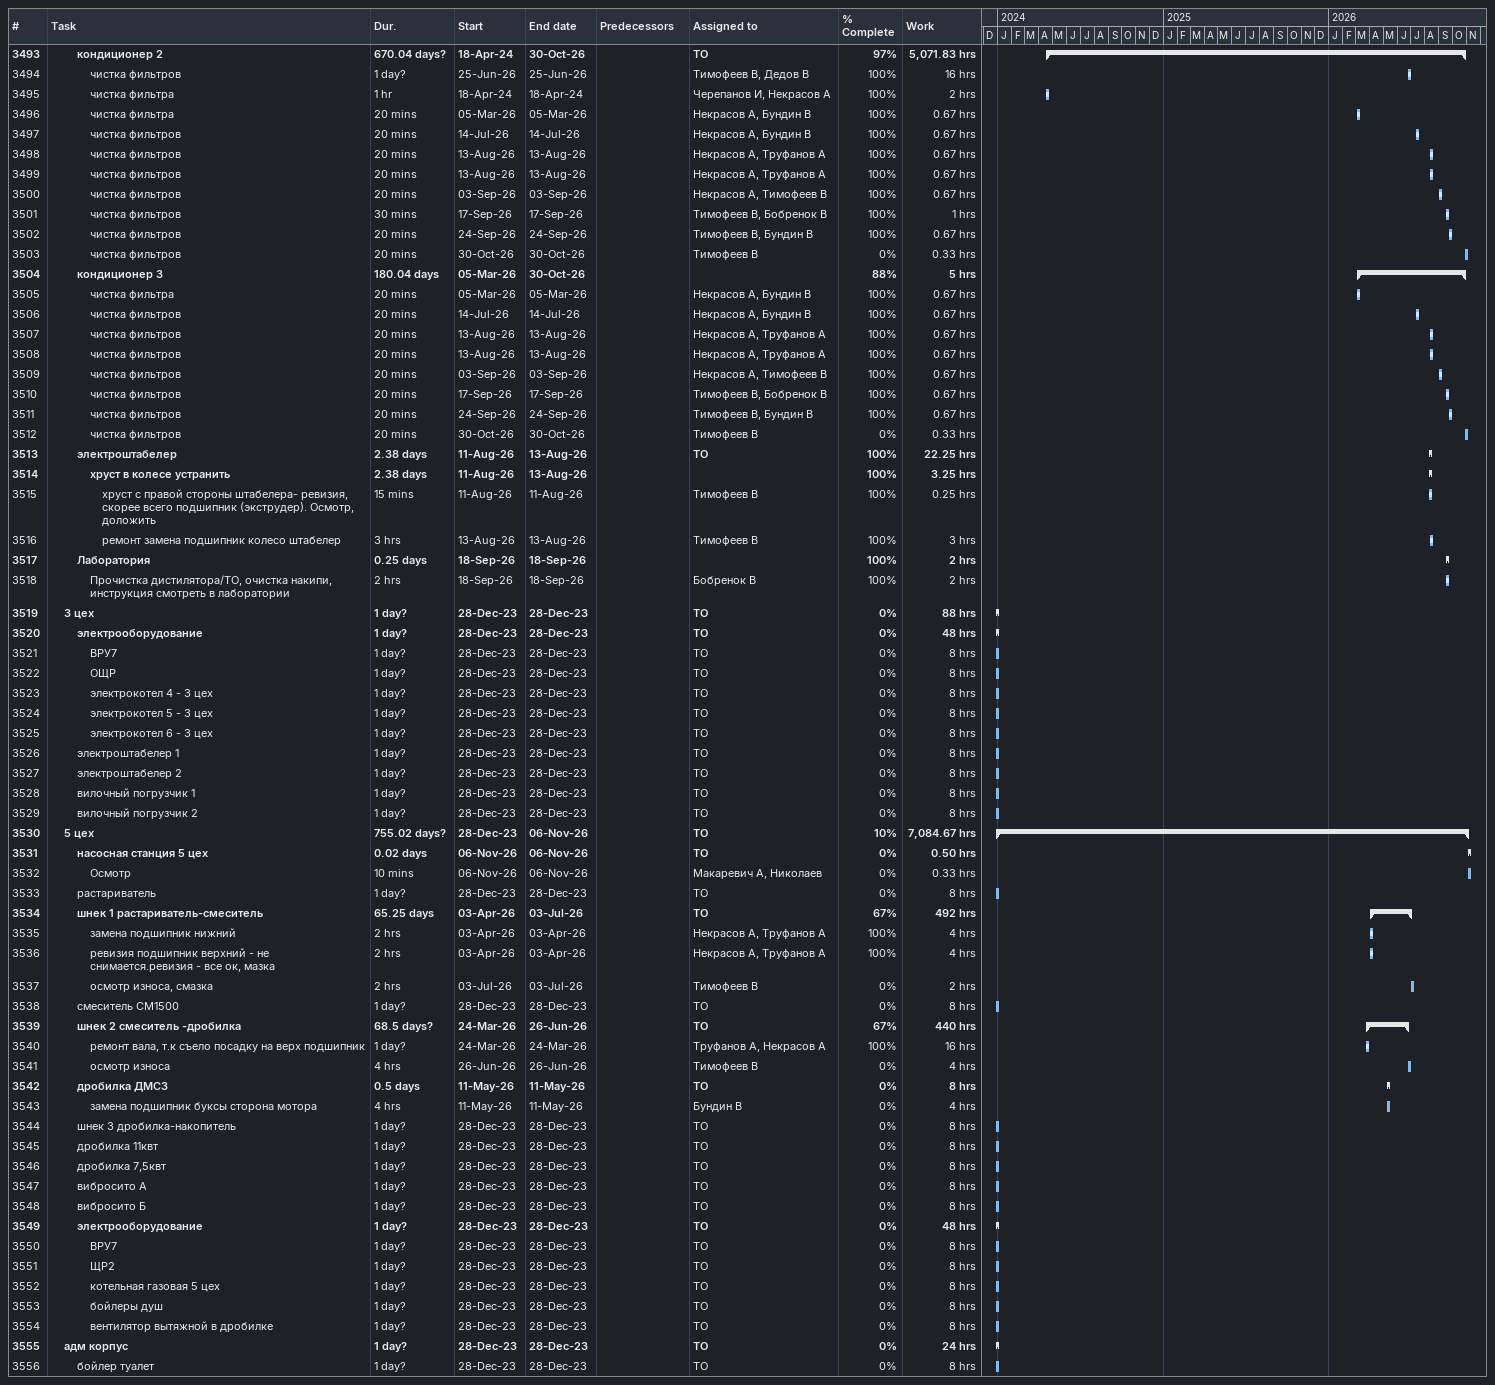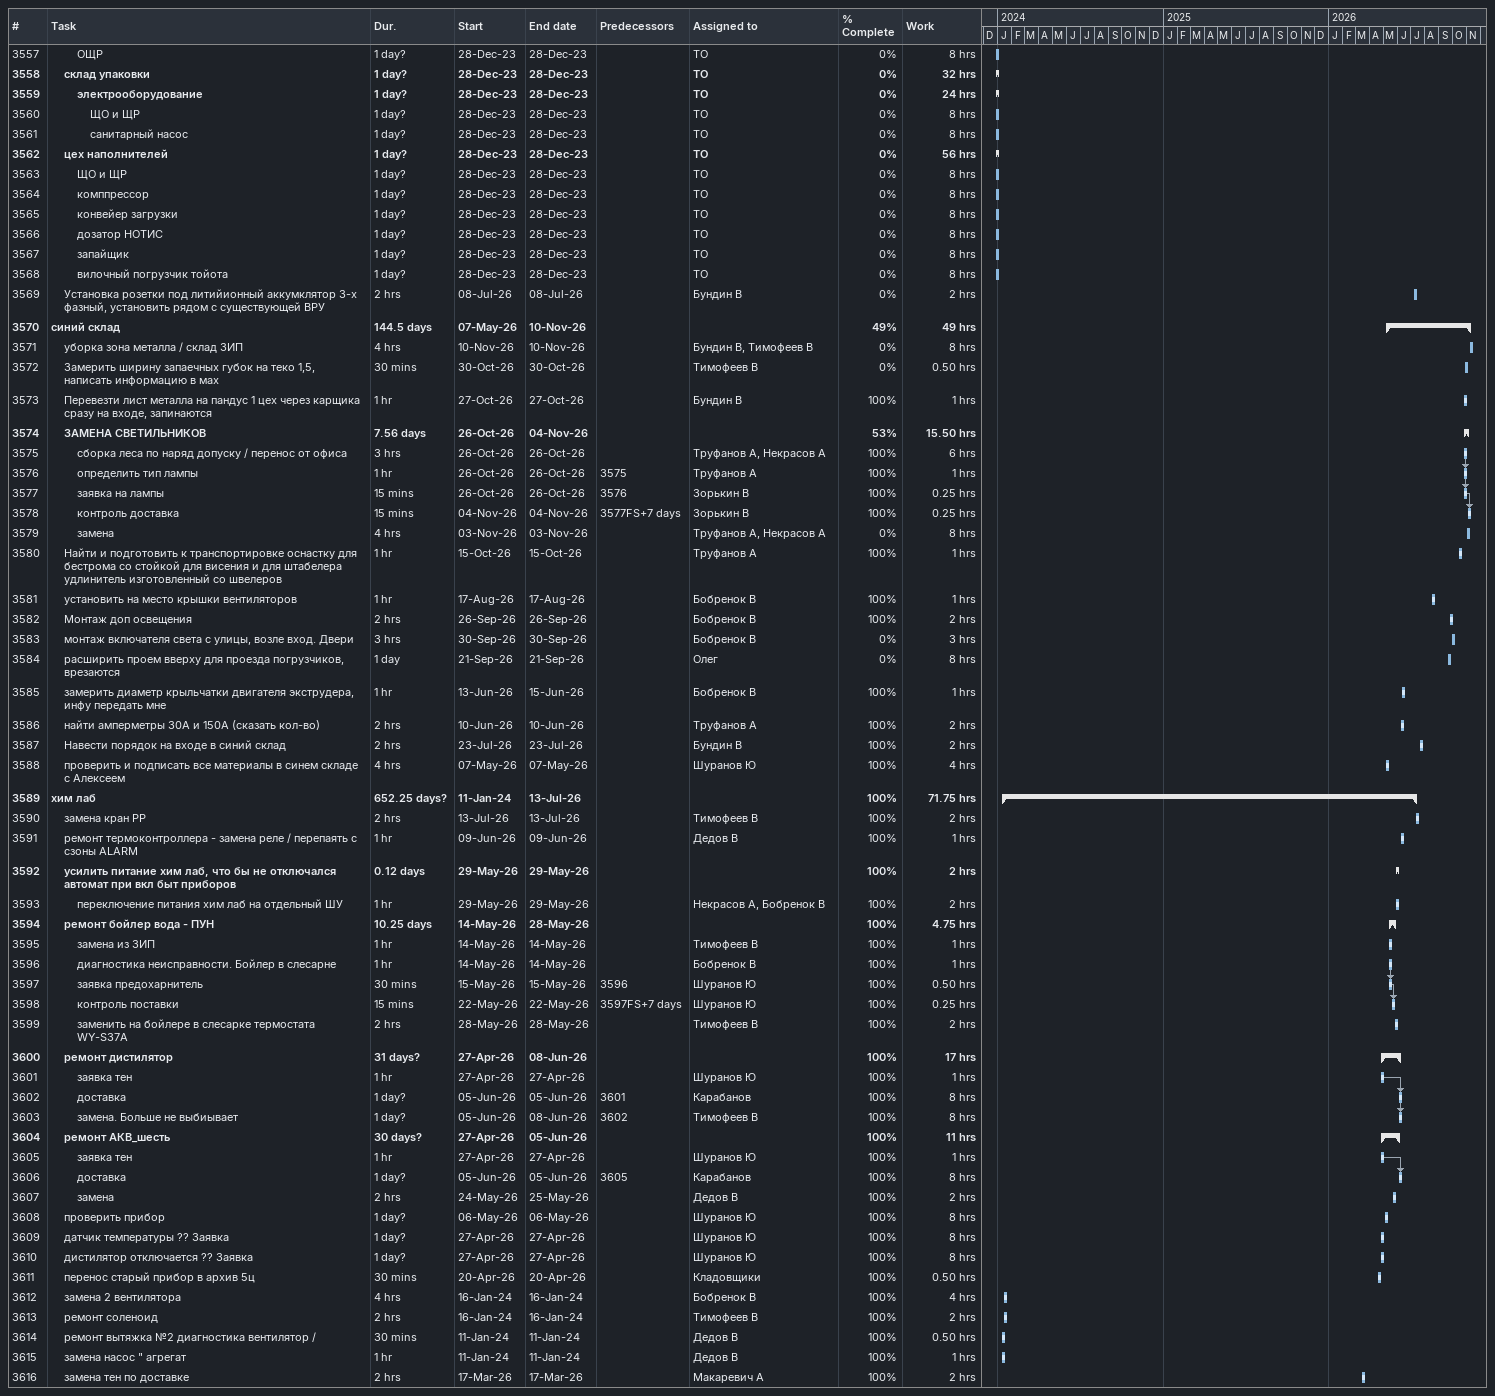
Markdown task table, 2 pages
| ID | Level | Task | Duration | Start | Finish | Predecessors | Resources | % complete | Work (h) |
|---|---|---|---|---|---|---|---|---|---|
| 3493 | 3 | **кондиционер 2** | 670.04d? | 2024-04-18 | 2026-10-30 |  | ТО | 97 | 5071.83 |
| 3494 | 4 | чистка фильтров | 1d? | 2026-06-25 | 2026-06-25 |  | Тимофеев В, Дедов В | 100 | 16 |
| 3495 | 4 | чистка фильтра | 1h | 2024-04-18 | 2024-04-18 |  | Черепанов И, Некрасов А | 100 | 2 |
| 3496 | 4 | чистка фильтра | 20min | 2026-03-05 | 2026-03-05 |  | Некрасов А, Бундин В | 100 | 0.67 |
| 3497 | 4 | чистка фильтров | 20min | 2026-07-14 | 2026-07-14 |  | Некрасов А, Бундин В | 100 | 0.67 |
| 3498 | 4 | чистка фильтров | 20min | 2026-08-13 | 2026-08-13 |  | Некрасов А, Труфанов А | 100 | 0.67 |
| 3499 | 4 | чистка фильтров | 20min | 2026-08-13 | 2026-08-13 |  | Некрасов А, Труфанов А | 100 | 0.67 |
| 3500 | 4 | чистка фильтров | 20min | 2026-09-03 | 2026-09-03 |  | Некрасов А, Тимофеев В | 100 | 0.67 |
| 3501 | 4 | чистка фильтров | 30min | 2026-09-17 | 2026-09-17 |  | Тимофеев В, Бобренок В | 100 | 1 |
| 3502 | 4 | чистка фильтров | 20min | 2026-09-24 | 2026-09-24 |  | Тимофеев В, Бундин В | 100 | 0.67 |
| 3503 | 4 | чистка фильтров | 20min | 2026-10-30 | 2026-10-30 |  | Тимофеев В | 0 | 0.33 |
| 3504 | 3 | **кондиционер 3** | 180.04d | 2026-03-05 | 2026-10-30 |  |  | 88 | 5 |
| 3505 | 4 | чистка фильтра | 20min | 2026-03-05 | 2026-03-05 |  | Некрасов А, Бундин В | 100 | 0.67 |
| 3506 | 4 | чистка фильтров | 20min | 2026-07-14 | 2026-07-14 |  | Некрасов А, Бундин В | 100 | 0.67 |
| 3507 | 4 | чистка фильтров | 20min | 2026-08-13 | 2026-08-13 |  | Некрасов А, Труфанов А | 100 | 0.67 |
| 3508 | 4 | чистка фильтров | 20min | 2026-08-13 | 2026-08-13 |  | Некрасов А, Труфанов А | 100 | 0.67 |
| 3509 | 4 | чистка фильтров | 20min | 2026-09-03 | 2026-09-03 |  | Некрасов А, Тимофеев В | 100 | 0.67 |
| 3510 | 4 | чистка фильтров | 20min | 2026-09-17 | 2026-09-17 |  | Тимофеев В, Бобренок В | 100 | 0.67 |
| 3511 | 4 | чистка фильтров | 20min | 2026-09-24 | 2026-09-24 |  | Тимофеев В, Бундин В | 100 | 0.67 |
| 3512 | 4 | чистка фильтров | 20min | 2026-10-30 | 2026-10-30 |  | Тимофеев В | 0 | 0.33 |
| 3513 | 3 | **электроштабелер** | 2.38d | 2026-08-11 | 2026-08-13 |  | ТО | 100 | 22.25 |
| 3514 | 4 | **хруст в колесе устранить** | 2.38d | 2026-08-11 | 2026-08-13 |  |  | 100 | 3.25 |
| 3515 | 5 | хруст с правой стороны штабелера- ревизия, скорее всего подшипник (экструдер). Осмотр, доложить | 15min | 2026-08-11 | 2026-08-11 |  | Тимофеев В | 100 | 0.25 |
| 3516 | 5 | ремонт замена подшипник колесо штабелер | 3h | 2026-08-13 | 2026-08-13 |  | Тимофеев В | 100 | 3 |
| 3517 | 3 | **Лаборатория** | 0.25d | 2026-09-18 | 2026-09-18 |  |  | 100 | 2 |
| 3518 | 4 | Прочистка дистилятора/ТО, очистка накипи, инструкция смотреть в лаборатории | 2h | 2026-09-18 | 2026-09-18 |  | Бобренок В | 100 | 2 |
| 3519 | 2 | **3 цех** | 1d? | 2023-12-28 | 2023-12-28 |  | ТО | 0 | 88 |
| 3520 | 3 | **электрооборудование** | 1d? | 2023-12-28 | 2023-12-28 |  | ТО | 0 | 48 |
| 3521 | 4 | ВРУ7 | 1d? | 2023-12-28 | 2023-12-28 |  | ТО | 0 | 8 |
| 3522 | 4 | ОЩР | 1d? | 2023-12-28 | 2023-12-28 |  | ТО | 0 | 8 |
| 3523 | 4 | электрокотел 4 - 3 цех | 1d? | 2023-12-28 | 2023-12-28 |  | ТО | 0 | 8 |
| 3524 | 4 | электрокотел 5 - 3 цех | 1d? | 2023-12-28 | 2023-12-28 |  | ТО | 0 | 8 |
| 3525 | 4 | электрокотел 6 - 3 цех | 1d? | 2023-12-28 | 2023-12-28 |  | ТО | 0 | 8 |
| 3526 | 3 | электроштабелер 1 | 1d? | 2023-12-28 | 2023-12-28 |  | ТО | 0 | 8 |
| 3527 | 3 | электроштабелер 2 | 1d? | 2023-12-28 | 2023-12-28 |  | ТО | 0 | 8 |
| 3528 | 3 | вилочный погрузчик 1 | 1d? | 2023-12-28 | 2023-12-28 |  | ТО | 0 | 8 |
| 3529 | 3 | вилочный погрузчик 2 | 1d? | 2023-12-28 | 2023-12-28 |  | ТО | 0 | 8 |
| 3530 | 2 | **5 цех** | 755.02d? | 2023-12-28 | 2026-11-06 |  | ТО | 10 | 7084.67 |
| 3531 | 3 | **насосная станция 5 цех** | 0.02d | 2026-11-06 | 2026-11-06 |  | ТО | 0 | 0.50 |
| 3532 | 4 | Осмотр | 10min | 2026-11-06 | 2026-11-06 |  | Макаревич А, Николаев | 0 | 0.33 |
| 3533 | 3 | растариватель | 1d? | 2023-12-28 | 2023-12-28 |  | ТО | 0 | 8 |
| 3534 | 3 | **шнек 1 растариватель-смеситель** | 65.25d | 2026-04-03 | 2026-07-03 |  | ТО | 67 | 492 |
| 3535 | 4 | замена подшипник нижний | 2h | 2026-04-03 | 2026-04-03 |  | Некрасов А, Труфанов А | 100 | 4 |
| 3536 | 4 | ревизия подшипник верхний - не снимается.ревизия - все ок, мазка | 2h | 2026-04-03 | 2026-04-03 |  | Некрасов А, Труфанов А | 100 | 4 |
| 3537 | 4 | осмотр износа, смазка | 2h | 2026-07-03 | 2026-07-03 |  | Тимофеев В | 0 | 2 |
| 3538 | 3 | смеситель СМ1500 | 1d? | 2023-12-28 | 2023-12-28 |  | ТО | 0 | 8 |
| 3539 | 3 | **шнек 2 смеситель -дробилка** | 68.5d? | 2026-03-24 | 2026-06-26 |  | ТО | 67 | 440 |
| 3540 | 4 | ремонт вала, т.к съело посадку на верх подшипник | 1d? | 2026-03-24 | 2026-03-24 |  | Труфанов А, Некрасов А | 100 | 16 |
| 3541 | 4 | осмотр износа | 4h | 2026-06-26 | 2026-06-26 |  | Тимофеев В | 0 | 4 |
| 3542 | 3 | **дробилка ДМС3** | 0.5d | 2026-05-11 | 2026-05-11 |  | ТО | 0 | 8 |
| 3543 | 4 | замена подшипник буксы сторона мотора | 4h | 2026-05-11 | 2026-05-11 |  | Бундин В | 0 | 4 |
| 3544 | 3 | шнек 3 дробилка-накопитель | 1d? | 2023-12-28 | 2023-12-28 |  | ТО | 0 | 8 |
| 3545 | 3 | дробилка 11квт | 1d? | 2023-12-28 | 2023-12-28 |  | ТО | 0 | 8 |
| 3546 | 3 | дробилка 7,5квт | 1d? | 2023-12-28 | 2023-12-28 |  | ТО | 0 | 8 |
| 3547 | 3 | вибросито А | 1d? | 2023-12-28 | 2023-12-28 |  | ТО | 0 | 8 |
| 3548 | 3 | вибросито Б | 1d? | 2023-12-28 | 2023-12-28 |  | ТО | 0 | 8 |
| 3549 | 3 | **электрооборудование** | 1d? | 2023-12-28 | 2023-12-28 |  | ТО | 0 | 48 |
| 3550 | 4 | ВРУ7 | 1d? | 2023-12-28 | 2023-12-28 |  | ТО | 0 | 8 |
| 3551 | 4 | ЩР2 | 1d? | 2023-12-28 | 2023-12-28 |  | ТО | 0 | 8 |
| 3552 | 4 | котельная газовая 5 цех | 1d? | 2023-12-28 | 2023-12-28 |  | ТО | 0 | 8 |
| 3553 | 4 | бойлеры душ | 1d? | 2023-12-28 | 2023-12-28 |  | ТО | 0 | 8 |
| 3554 | 4 | вентилятор вытяжной в дробилке | 1d? | 2023-12-28 | 2023-12-28 |  | ТО | 0 | 8 |
| 3555 | 2 | **адм корпус** | 1d? | 2023-12-28 | 2023-12-28 |  | ТО | 0 | 24 |
| 3556 | 3 | бойлер туалет | 1d? | 2023-12-28 | 2023-12-28 |  | ТО | 0 | 8 |
| 3557 | 3 | ОЩР | 1d? | 2023-12-28 | 2023-12-28 |  | ТО | 0 | 8 |
| 3558 | 2 | **склад упаковки** | 1d? | 2023-12-28 | 2023-12-28 |  | ТО | 0 | 32 |
| 3559 | 3 | **электрооборудование** | 1d? | 2023-12-28 | 2023-12-28 |  | ТО | 0 | 24 |
| 3560 | 4 | ЩО и ЩР | 1d? | 2023-12-28 | 2023-12-28 |  | ТО | 0 | 8 |
| 3561 | 4 | санитарный насос | 1d? | 2023-12-28 | 2023-12-28 |  | ТО | 0 | 8 |
| 3562 | 2 | **цех наполнителей** | 1d? | 2023-12-28 | 2023-12-28 |  | ТО | 0 | 56 |
| 3563 | 3 | ЩО и ЩР | 1d? | 2023-12-28 | 2023-12-28 |  | ТО | 0 | 8 |
| 3564 | 3 | комппрессор | 1d? | 2023-12-28 | 2023-12-28 |  | ТО | 0 | 8 |
| 3565 | 3 | конвейер загрузки | 1d? | 2023-12-28 | 2023-12-28 |  | ТО | 0 | 8 |
| 3566 | 3 | дозатор НОТИС | 1d? | 2023-12-28 | 2023-12-28 |  | ТО | 0 | 8 |
| 3567 | 3 | запайщик | 1d? | 2023-12-28 | 2023-12-28 |  | ТО | 0 | 8 |
| 3568 | 3 | вилочный погрузчик тойота | 1d? | 2023-12-28 | 2023-12-28 |  | ТО | 0 | 8 |
| 3569 | 2 | Установка розетки под литийионный аккумклятор 3-х фазный, установить рядом с существующей ВРУ | 2h | 2026-07-08 | 2026-07-08 |  | Бундин В | 0 | 2 |
| 3570 | 1 | **синий склад** | 144.5d | 2026-05-07 | 2026-11-10 |  |  | 49 | 49 |
| 3571 | 2 | уборка зона металла / склад ЗИП | 4h | 2026-11-10 | 2026-11-10 |  | Бундин В, Тимофеев В | 0 | 8 |
| 3572 | 2 | Замерить ширину запаечных губок на теко 1,5, написать информацию в мах | 30min | 2026-10-30 | 2026-10-30 |  | Тимофеев В | 0 | 0.50 |
| 3573 | 2 | Перевезти лист металла на пандус 1 цех через карщика сразу на входе, запинаются | 1h | 2026-10-27 | 2026-10-27 |  | Бундин В | 100 | 1 |
| 3574 | 2 | **ЗАМЕНА СВЕТИЛЬНИКОВ** | 7.56d | 2026-10-26 | 2026-11-04 |  |  | 53 | 15.50 |
| 3575 | 3 | сборка леса по наряд допуску / перенос от офиса | 3h | 2026-10-26 | 2026-10-26 |  | Труфанов А, Некрасов А | 100 | 6 |
| 3576 | 3 | определить тип лампы | 1h | 2026-10-26 | 2026-10-26 | 3575 | Труфанов А | 100 | 1 |
| 3577 | 3 | заявка на лампы | 15min | 2026-10-26 | 2026-10-26 | 3576 | Зорькин В | 100 | 0.25 |
| 3578 | 3 | контроль доставка | 15min | 2026-11-04 | 2026-11-04 | 3577FS+7d | Зорькин В | 100 | 0.25 |
| 3579 | 3 | замена | 4h | 2026-11-03 | 2026-11-03 |  | Труфанов А, Некрасов А | 0 | 8 |
| 3580 | 2 | Найти и подготовить к транспортировке оснастку для бестрома со стойкой для висения и для штабелера удлинитель изготовленный со швелеров | 1h | 2026-10-15 | 2026-10-15 |  | Труфанов А | 100 | 1 |
| 3581 | 2 | установить на место крышки вентиляторов | 1h | 2026-08-17 | 2026-08-17 |  | Бобренок В | 100 | 1 |
| 3582 | 2 | Монтаж доп освещения | 2h | 2026-09-26 | 2026-09-26 |  | Бобренок В | 100 | 2 |
| 3583 | 2 | монтаж включателя света с улицы, возле вход. Двери | 3h | 2026-09-30 | 2026-09-30 |  | Бобренок В | 0 | 3 |
| 3584 | 2 | расширить проем вверху для проезда погрузчиков, врезаются | 1d | 2026-09-21 | 2026-09-21 |  | Олег | 0 | 8 |
| 3585 | 2 | замерить диаметр крыльчатки двигателя экструдера, инфу передать мне | 1h | 2026-06-13 | 2026-06-15 |  | Бобренок В | 100 | 1 |
| 3586 | 2 | найти амперметры 30А и 150А (сказать кол-во) | 2h | 2026-06-10 | 2026-06-10 |  | Труфанов А | 100 | 2 |
| 3587 | 2 | Навести порядок на входе в синий склад | 2h | 2026-07-23 | 2026-07-23 |  | Бундин В | 100 | 2 |
| 3588 | 2 | проверить и подписать все материалы в синем складе с Алексеем | 4h | 2026-05-07 | 2026-05-07 |  | Шуранов Ю | 100 | 4 |
| 3589 | 1 | **хим лаб** | 652.25d? | 2024-01-11 | 2026-07-13 |  |  | 100 | 71.75 |
| 3590 | 2 | замена кран РР | 2h | 2026-07-13 | 2026-07-13 |  | Тимофеев В | 100 | 2 |
| 3591 | 2 | ремонт термоконтроллера - замена реле / перепаять с сзоны ALARM | 1h | 2026-06-09 | 2026-06-09 |  | Дедов В | 100 | 1 |
| 3592 | 2 | **усилить питание хим лаб, что бы не отключался автомат при вкл быт приборов** | 0.12d | 2026-05-29 | 2026-05-29 |  |  | 100 | 2 |
| 3593 | 3 | переключение питания хим лаб на отдельный ШУ | 1h | 2026-05-29 | 2026-05-29 |  | Некрасов А, Бобренок В | 100 | 2 |
| 3594 | 2 | **ремонт бойлер вода - ПУН** | 10.25d | 2026-05-14 | 2026-05-28 |  |  | 100 | 4.75 |
| 3595 | 3 | замена из ЗИП | 1h | 2026-05-14 | 2026-05-14 |  | Тимофеев В | 100 | 1 |
| 3596 | 3 | диагностика неисправности. Бойлер в слесарне | 1h | 2026-05-14 | 2026-05-14 |  | Бобренок В | 100 | 1 |
| 3597 | 3 | заявка предохарнитель | 30min | 2026-05-15 | 2026-05-15 | 3596 | Шуранов Ю | 100 | 0.50 |
| 3598 | 3 | контроль поставки | 15min | 2026-05-22 | 2026-05-22 | 3597FS+7d | Шуранов Ю | 100 | 0.25 |
| 3599 | 3 | заменить на бойлере в слесарке термостата WY-S37A | 2h | 2026-05-28 | 2026-05-28 |  | Тимофеев В | 100 | 2 |
| 3600 | 2 | **ремонт дистилятор** | 31d? | 2026-04-27 | 2026-06-08 |  |  | 100 | 17 |
| 3601 | 3 | заявка тен | 1h | 2026-04-27 | 2026-04-27 |  | Шуранов Ю | 100 | 1 |
| 3602 | 3 | доставка | 1d? | 2026-06-05 | 2026-06-05 | 3601 | Карабанов | 100 | 8 |
| 3603 | 3 | замена. Больше не выбиывает | 1d? | 2026-06-05 | 2026-06-08 | 3602 | Тимофеев В | 100 | 8 |
| 3604 | 2 | **ремонт АКВ_шесть** | 30d? | 2026-04-27 | 2026-06-05 |  |  | 100 | 11 |
| 3605 | 3 | заявка тен | 1h | 2026-04-27 | 2026-04-27 |  | Шуранов Ю | 100 | 1 |
| 3606 | 3 | доставка | 1d? | 2026-06-05 | 2026-06-05 | 3605 | Карабанов | 100 | 8 |
| 3607 | 3 | замена | 2h | 2026-05-24 | 2026-05-25 |  | Дедов В | 100 | 2 |
| 3608 | 2 | проверить прибор | 1d? | 2026-05-06 | 2026-05-06 |  | Шуранов Ю | 100 | 8 |
| 3609 | 2 | датчик температуры ?? Заявка | 1d? | 2026-04-27 | 2026-04-27 |  | Шуранов Ю | 100 | 8 |
| 3610 | 2 | дистилятор отключается ?? Заявка | 1d? | 2026-04-27 | 2026-04-27 |  | Шуранов Ю | 100 | 8 |
| 3611 | 2 | перенос старый прибор в архив 5ц | 30min | 2026-04-20 | 2026-04-20 |  | Кладовщики | 100 | 0.50 |
| 3612 | 2 | замена 2 вентилятора | 4h | 2024-01-16 | 2024-01-16 |  | Бобренок В | 100 | 4 |
| 3613 | 2 | ремонт соленоид | 2h | 2024-01-16 | 2024-01-16 |  | Тимофеев В | 100 | 2 |
| 3614 | 2 | ремонт вытяжка №2 диагностика вентилятор / | 30min | 2024-01-11 | 2024-01-11 |  | Дедов В | 100 | 0.50 |
| 3615 | 2 | замена насос " агрегат | 1h | 2024-01-11 | 2024-01-11 |  | Дедов В | 100 | 1 |
| 3616 | 2 | замена тен по доставке | 2h | 2026-03-17 | 2026-03-17 |  | Макаревич А | 100 | 2 |
